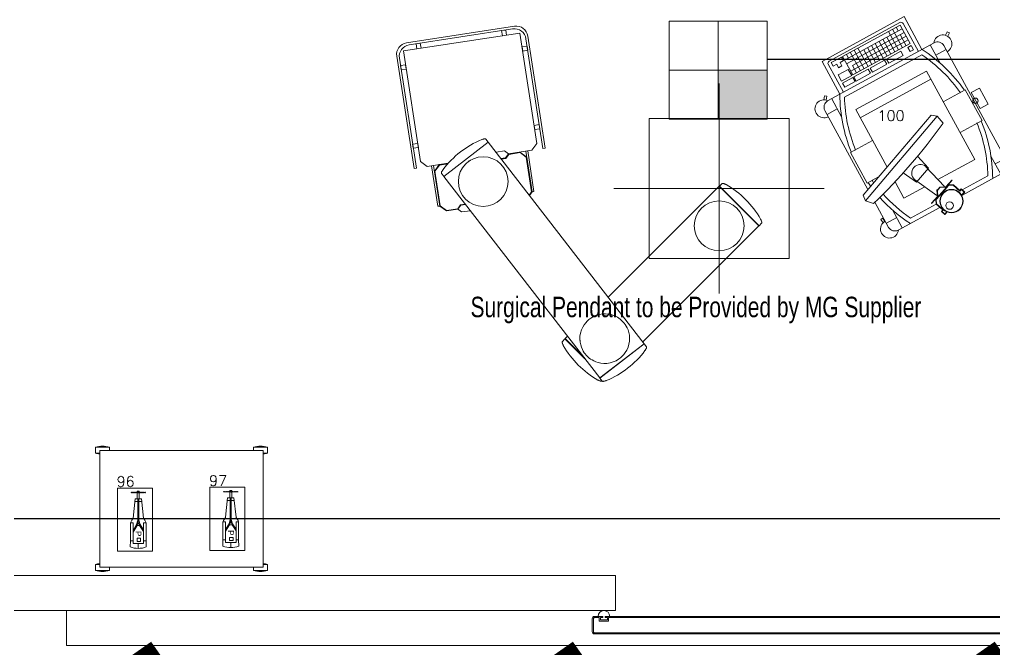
# Model space of a CAD drawing. Header units: metres. Extents: x 75097 to 220695, y -1557923 to -1361206.
# Drawn here: x 130380 to 134552, y -1404848 to -1402151 of the extents above; entities that cross this region are included whole.
import ezdxf

# ---------------------------------------------------------------- set-up
doc = ezdxf.new("R2010")
doc.units = ezdxf.units.M
doc.layers.get('0').update_dxf_attribs({"lineweight": 0})
for name, color, linetype, lineweight in [('A-100 - Copy$0$A-GENM', 8, 'Continuous', 0), ('A-100 - Copy$0$Medical Equipment and Furniture', 8, 'Continuous', 0), ('A-100 - Copy$0$Walls', 8, 'Continuous', 0), ('A-100 - Copy$0$Wooden Joinery', 8, 'Continuous', 0), ('E-LG', 245, 'Continuous', 30)]:
    doc.layers.add(name, color=color, linetype=linetype, lineweight=lineweight)
doc.layers.add('A-100 - Copy$0$axes', color=8, linetype='Continuous')
for name, color, linetype, lineweight, true_color in [('E-POWR', 7, 'Continuous', 9, 0x4e7e3e), ('EXF', 7, 'Continuous', 0, 0x4e7e3e), ('REV 01', 7, 'Continuous', 0, 0xe41b4d)]:
    doc.layers.add(name, color=color, linetype=linetype, lineweight=lineweight, true_color=true_color)
doc.styles.add('A-100 - Copy$0$Arial', font='arial.ttf', dxfattribs={"height": 245.883234})
doc.styles.add('A-100 - Copy$0$list_ghTextstyle', font='romans.shx', dxfattribs={"height": 0.25})
doc.styles.add('A-100 - Copy$0$X3G_ENTITY_257CFD', font='swisscl.ttf', dxfattribs={"height": 200})

# ---------------------------------------------------------------- blocks, each defined once
blk = doc.blocks.new('SFB')
at = {"layer": 'E-POWR'}
h = blk.add_hatch(color=256, dxfattribs=at)
h.dxf.hatch_style = 1
h.paths.add_polyline_path([(210, -210), (210, 0), (0, 0), (0, -210)])
blk.add_lwpolyline([(-210, 210), (210, 210), (210, -210), (-210, -210)], close=True, dxfattribs=at)
for points in [[(0, 210), (0, -210)], [(-210, 0), (210, 0)]]:
    blk.add_lwpolyline(points, dxfattribs=at)
blk = doc.blocks.new('A-100 - Copy$0$Surgical Pendant (MG)')
at = {"layer": 'A-100 - Copy$0$Medical Equipment and Furniture'}
for p, q in [((-784781.3, -326890.1, 0), (-784318.8, -326818.8, 0)), ((-784769.9, -326898.5, 0), (-784327.1, -326830.2, 0)), ((-784296.1, -326847.7, 0), (-784794.2, -326924.5, 0)), ((-784296.1, -326847.7, 0), (-784223.2, -327320.6, 0)), ((-784270.1, -326872, 0), (-784197.6, -327342.5, 0)), ((-784261.7, -326860.6, 0), (-784187.7, -327341, 0)), ((-784749.1, -327427.5, 0), (-784823.1, -326947.1, 0)), ((-784739.2, -327425.9, 0), (-784811.7, -326955.5, 0)), ((-784794.2, -326924.5, 0), (-784721.3, -327397.4, 0)), ((-783443.6, -327963.1, 0), (-783443.6, -327063.1, 0)), ((-783743.6, -327813.1, 0), (-783743.6, -327213.1, 0)), ((-783743.6, -327213.1, 0), (-783143.6, -327213.1, 0)), ((-783143.6, -327213.1, 0), (-783143.6, -327813.1, 0)), ((-784432.1, -327314.3, 0), (-784621.9, -327461.2, 0)), ((-784431.5, -327315.1, 0), (-784621.3, -327461.9, 0)), ((-784458.3, -327303.5, 0), (-784459.5, -327303.8, 0)), ((-784459.1, -327303.7, 0), (-784459.5, -327303.8, 0)), ((-784457.2, -327303.2, 0), (-784459.1, -327303.7, 0)), ((-784454.7, -327302.5, 0), (-784457.2, -327303.2, 0)), ((-784451.7, -327301.7, 0), (-784454.7, -327302.5, 0)), ((-784449.1, -327301.1, 0), (-784451.9, -327301.8, 0)), ((-784451.9, -327301.8, 0), (-784451.7, -327301.7, 0)), ((-784441.9, -327302.1, 0), (-784442.5, -327301.5, 0)), ((-784441.8, -327302.2, 0), (-784441.9, -327302.1, 0)), ((-784441.9, -327302.1, 0), (-784432.1, -327314.3, 0)), ((-784432.3, -327315.7, 0), (-784432.9, -327314.9, 0)), ((-784431.5, -327315.1, 0), (-783764.7, -328177.4, 0)), ((-784223.2, -327320.6, 0), (-784244.5, -327349.7, 0)), ((-784398.1, -327358.2, 0), (-784362, -327352.6, 0)), ((-784362, -327352.6, 0), (-784344.9, -327365.2, 0)), ((-784357.4, -327382.3, 0), (-784344.9, -327365.2, 0)), ((-784343.8, -327367, 0), (-784356.4, -327384.1, 0)), ((-784244.5, -327349.7, 0), (-784344.9, -327365.2, 0)), ((-784344.9, -327365.2, 0), (-784295.9, -327357.6, 0)), ((-784343.8, -327367, 0), (-784295.6, -327359.6, 0)), ((-784295.9, -327357.6, 0), (-784266.8, -327378.9, 0)), ((-784295.6, -327359.6, 0), (-784268.8, -327379.3, 0)), ((-784270.7, -327353.7, 0), (-784244, -327527.2, 0)), ((-784262.8, -327352.5, 0), (-784236.1, -327526, 0)), ((-784187.7, -327341, 0), (-784197.6, -327342.5, 0)), ((-784692.3, -327418.7, 0), (-784721.3, -327397.4, 0)), ((-784602.7, -327404.9, 0), (-784692.3, -327418.7, 0)), ((-784674, -327415.9, 0), (-784647.2, -327589.3, 0)), ((-784666.1, -327414.7, 0), (-784639.3, -327588.1, 0)), ((-784662.2, -327439.9, 0), (-784640.9, -327410.8, 0)), ((-784640.6, -327412.8, 0), (-784660.2, -327439.6, 0)), ((-784640.9, -327410.8, 0), (-784602.7, -327404.9, 0)), ((-784604.8, -327407.3, 0), (-784640.6, -327412.8, 0)), ((-784377.2, -327385.3, 0), (-784357.4, -327382.3, 0)), ((-784356.4, -327384.1, 0), (-784375.8, -327387.1, 0)), ((-784268.8, -327379.3, 0), (-784246, -327527.5, 0)), ((-784266.8, -327378.9, 0), (-784244, -327527.2, 0)), ((-784739.2, -327425.9, 0), (-784749.1, -327427.5, 0)), ((-784639.3, -327588.1, 0), (-784662.2, -327439.9, 0)), ((-784660.2, -327439.6, 0), (-784637.4, -327587.8, 0)), ((-784631.9, -327445.9, 0), (-784632, -327446.5, 0)), ((-784631.2, -327448.6, 0), (-784631.2, -327448.6, 0)), ((-784631.2, -327448.6, 0), (-784621.9, -327461.1, 0)), ((-784630.2, -327440.7, 0), (-784631, -327442.4, 0)), ((-784630.2, -327440.7, 0), (-784630.2, -327440.7, 0)), ((-784629.1, -327438.8, 0), (-784629.2, -327439, 0)), ((-784625.4, -327432.3, 0), (-784626.4, -327434.1, 0)), ((-784625.2, -327432, 0), (-784625.8, -327433.1, 0)), ((-784625.2, -327432, 0), (-784625.4, -327432.3, 0)), ((-783954.5, -328324.2, 0), (-784621.3, -327461.9, 0)), ((-784620.5, -327461.3, 0), (-784621.1, -327460.5, 0)), ((-783918.5, -327978.5, 0), (-783443.2, -327503.7, 0)), ((-783443.2, -327503.7, 0), (-783273.6, -327673.5, 0)), ((-783431.2, -327492.2, 0), (-783442.5, -327503, 0)), ((-783442.5, -327503, 0), (-783272.9, -327672.8, 0)), ((-783442.5, -327504.4, 0), (-783441.8, -327503.7, 0)), ((-783423.3, -327492.2, 0), (-783425, -327491.6, 0)), ((-783423.2, -327492.2, 0), (-783423.3, -327492.2, 0)), ((-783418.5, -327494.2, 0), (-783421.5, -327492.9, 0)), ((-783421.2, -327493.1, 0), (-783421.5, -327492.9, 0)), ((-783416.2, -327495.2, 0), (-783418.5, -327494.2, 0)), ((-783414.3, -327495.9, 0), (-783416.2, -327495.1, 0)), ((-783414, -327496.1, 0), (-783415.1, -327495.6, 0)), ((-783414, -327496.1, 0), (-783414.3, -327495.9, 0)), ((-784246, -327527.5, 0), (-784256.3, -327541.6, 0)), ((-784244, -327527.2, 0), (-784255.4, -327542.8, 0)), ((-784236.1, -327526, 0), (-784244, -327527.2, 0)), ((-783893.6, -327513.1, 0), (-782993.6, -327513.1, 0)), ((-784549.8, -327582.9, 0), (-784562.4, -327600, 0)), ((-784548.8, -327584.8, 0), (-784561.3, -327601.9, 0)), ((-784530.1, -327579.9, 0), (-784549.8, -327582.9, 0)), ((-784528.7, -327581.7, 0), (-784548.8, -327584.8, 0)), ((-784647.2, -327589.3, 0), (-784639.3, -327588.1, 0)), ((-784610.2, -327609.4, 0), (-784639.3, -327588.1, 0)), ((-784637.4, -327587.8, 0), (-784610.6, -327607.5, 0)), ((-784610.6, -327607.5, 0), (-784562.4, -327600, 0)), ((-784561.3, -327601.9, 0), (-784610.2, -327609.4, 0)), ((-784562.5, -327600.8, 0), (-784545.5, -327613.5, 0)), ((-784545.5, -327613.5, 0), (-784508.2, -327608.2, 0)), ((-783262.1, -327661.6, 0), (-783272.9, -327672.8, 0)), ((-783265.8, -327644.7, 0), (-783266, -327644.3, 0)), ((-783265.5, -327645.5, 0), (-783266, -327644.3, 0)), ((-783265, -327646.5, 0), (-783265.8, -327644.7, 0)), ((-783263, -327651.6, 0), (-783262.8, -327651.8, 0)), ((-783261.9, -327654.3, 0), (-783263, -327651.6, 0)), ((-783262.1, -327661.6, 0), (-783262.1, -327661.6, 0)), ((-783262, -327661.5, 0), (-783261.6, -327660.9, 0)), ((-783273.6, -327673.5, 0), (-783770.5, -328169.9, 0)), ((-783274.3, -327672.8, 0), (-783273.6, -327672.1, 0)), ((-783143.6, -327813.1, 0), (-783743.6, -327813.1, 0)), ((-784114.4, -328167.6, 0), (-784114.9, -328168.2, 0)), ((-784114.4, -328167.6, 0), (-784103.5, -328156.3, 0)), ((-784114.4, -328167.5, 0), (-784114.4, -328167.6, 0)), ((-784103.5, -328156.3, 0), (-784018.3, -328241.7, 0)), ((-784102.8, -328155.6, 0), (-784092.7, -328145.5, 0)), ((-784102.8, -328155.6, 0), (-784023.2, -328235.4, 0)), ((-784102.1, -328156.3, 0), (-784102.8, -328157, 0)), ((-784114.5, -328174.9, 0), (-784113.5, -328177.6, 0)), ((-784113.5, -328177.6, 0), (-784113.6, -328177.3, 0)), ((-784113.6, -328177.3, 0), (-784112.4, -328180.3, 0)), ((-784112.4, -328180.3, 0), (-784111.4, -328182.6, 0)), ((-784111.4, -328182.6, 0), (-784110.6, -328184.5, 0)), ((-784110.9, -328183.7, 0), (-784110.5, -328184.8, 0)), ((-784110.6, -328184.5, 0), (-784110.5, -328184.8, 0)), ((-783764.7, -328177.4, 0), (-783954.5, -328324.2, 0)), ((-783764.1, -328178.2, 0), (-783953.9, -328325, 0)), ((-783765.5, -328178, 0), (-783764.9, -328178.8, 0)), ((-783754.7, -328190.7, 0), (-783764.1, -328178.2, 0)), ((-783760.8, -328207.3, 0), (-783760.2, -328206.2, 0)), ((-783760.8, -328207.3, 0), (-783760.6, -328207, 0)), ((-783760.6, -328207, 0), (-783759.6, -328205.2, 0)), ((-783759.6, -328205.2, 0), (-783758.3, -328203, 0)), ((-783758.3, -328203, 0), (-783756.7, -328200.3, 0)), ((-783756.9, -328200.5, 0), (-783756.7, -328200.3, 0)), ((-783755.8, -328198.6, 0), (-783755, -328196.9, 0)), ((-783755.8, -328198.6, 0), (-783755.8, -328198.6, 0)), ((-783754.7, -328190.7, 0), (-783754.8, -328190.7, 0)), ((-783754, -328193.4, 0), (-783754, -328192.8, 0)), ((-783962.5, -328333.1, 0), (-783962.2, -328333.2, 0)), ((-783962.2, -328333.2, 0), (-783960.3, -328334, 0)), ((-783944.1, -328337.2, 0), (-783953.9, -328325, 0)), ((-783953.7, -328323.6, 0), (-783953.1, -328324.4, 0)), ((-783953.2, -328336.9, 0), (-783951.4, -328337.5, 0)), ((-783953.2, -328336.9, 0), (-783953.2, -328336.9, 0)), ((-783947.9, -328338, 0), (-783947.2, -328338, 0)), ((-783945.2, -328337, 0), (-783944.9, -328336.7, 0)), ((-783945.2, -328337, 0), (-783945.2, -328337, 0)), ((-783944.1, -328337.1, 0), (-783944.1, -328337.2, 0)), ((-783944.1, -328337.2, 0), (-783943.5, -328337.8, 0)), ((-783936.9, -328338.2, 0), (-783934, -328337.5, 0)), ((-783934, -328337.5, 0), (-783934.3, -328337.6, 0)), ((-783928.8, -328336.1, 0), (-783926.8, -328335.6, 0)), ((-783927.7, -328335.8, 0), (-783926.5, -328335.5, 0)), ((-783926.8, -328335.6, 0), (-783926.5, -328335.5, 0))]:
    blk.add_line(p, q, dxfattribs=at)
at = {"layer": 'A-100 - Copy$0$Medical Equipment and Furniture', "elevation": 0}
for points in [[(-784374.6, -326837.5), (-784356.8, -326834.8), (-784353.4, -326856.5), (-784371.2, -326859.3)], [(-784740.3, -326893.9), (-784722.5, -326891.2), (-784719.1, -326912.9), (-784736.9, -326915.6)], [(-784265.2, -326903.9), (-784262.4, -326921.7), (-784284.2, -326925), (-784286.9, -326907.3)], [(-784806.8, -326987.4), (-784804.1, -327005.2), (-784782.3, -327001.8), (-784785.1, -326984)], [(-784213.4, -327239.9), (-784210.7, -327257.7), (-784232.4, -327261.1), (-784235.1, -327243.3)], [(-784755, -327323.4), (-784752.3, -327341.2), (-784730.5, -327337.8), (-784733.3, -327320.1)]]:
    blk.add_lwpolyline(points, close=True, dxfattribs=at)
for points in [[(-784441.8, -327302.2), (-784442.5, -327301.5), (-784443.7, -327300.9), (-784445, -327300.6), (-784446.4, -327300.6), (-784447.9, -327300.8), (-784449.8, -327301.2), (-784451.7, -327301.7)], [(-784449.8, -327301.2), (-784449.8, -327301.2), (-784451.7, -327301.7)], [(-784444.4, -327300.8), (-784445, -327300.6), (-784445.7, -327300.6)], [(-784507.7, -327392.5), (-784513, -327396), (-784517.7, -327399.4)], [(-784629.2, -327439), (-784630.2, -327440.7), (-784631, -327442.4), (-784631.5, -327443.9), (-784631.9, -327445.2), (-784632, -327446.5), (-784631.7, -327447.9), (-784631.2, -327448.6)], [(-784632, -327446.5), (-784631.7, -327447.9), (-784631.3, -327448.6)], [(-784631, -327442.4), (-784631.5, -327443.9), (-784631.7, -327444.6)], [(-784626.4, -327434.1), (-784627.6, -327436.3), (-784629.2, -327439)], [(-784625.8, -327433.1), (-784626.6, -327434.5), (-784627.7, -327436.4), (-784629.1, -327438.8)], [(-783421.5, -327492.9), (-783423.2, -327492.2), (-783425, -327491.6), (-783426.5, -327491.3), (-783427.9, -327491.1), (-783429.2, -327491.2), (-783430.5, -327491.6), (-783431.2, -327492.2)], [(-783425, -327491.6), (-783426.5, -327491.3), (-783427.2, -327491.2)], [(-783415.1, -327495.6), (-783416.6, -327495), (-783418.6, -327494.2), (-783421.2, -327493.1)], [(-783263, -327651.6), (-783264.1, -327649), (-783264.9, -327647), (-783265.5, -327645.5)], [(-783262.8, -327651.8), (-783264.1, -327648.9), (-783265, -327646.5)], [(-783262.1, -327653.6), (-783262.1, -327653.6), (-783262.8, -327651.8)], [(-783262.1, -327661.6), (-783261.6, -327660.9), (-783261.1, -327659.6), (-783261, -327658.3), (-783261.2, -327656.9), (-783261.5, -327655.4), (-783262.1, -327653.6), (-783262.8, -327651.8)], [(-783261, -327659), (-783261, -327658.3), (-783261.1, -327657.6)], [(-784008, -328080.7), (-784014.5, -328087.7), (-784020.9, -328096.2), (-784027.1, -328106.5), (-784032.7, -328118.6), (-784036.7, -328131.7), (-784039, -328145), (-784039.5, -328158.2), (-784038.4, -328171), (-784036, -328182.5), (-784032.8, -328192.7), (-784028.9, -328201.7), (-784024.8, -328209.3), (-784020.6, -328215.9), (-784016.4, -328221.5)], [(-783858.1, -328080.7), (-783862.4, -328076.7), (-783867.1, -328072.7), (-783872.6, -328068.6), (-783879.1, -328064.4), (-783886.6, -328060.3), (-783895.3, -328056.4), (-783905.4, -328053.1), (-783916.7, -328050.6), (-783929.4, -328049.4), (-783942.6, -328049.8), (-783956, -328051.9), (-783969.2, -328055.8), (-783981.6, -328061.3), (-783992.2, -328067.6), (-784000.9, -328074.2), (-784008, -328080.7)], [(-783858.2, -328230.8), (-783851.7, -328223.8), (-783845.3, -328215.4), (-783839.1, -328205.1), (-783833.5, -328192.9), (-783829.5, -328179.8), (-783827.2, -328166.5), (-783826.7, -328153.3), (-783827.8, -328140.6), (-783830.2, -328129), (-783833.5, -328118.8), (-783837.3, -328109.9), (-783841.4, -328102.2), (-783845.6, -328095.7), (-783849.8, -328090.1), (-783853.9, -328085.2), (-783857.9, -328080.9)], [(-784114.4, -328167.5), (-784114.9, -328168.2), (-784115.4, -328169.6), (-784115.4, -328170.9), (-784115.3, -328172.2), (-784114.9, -328173.8), (-784114.3, -328175.5), (-784113.6, -328177.3)], [(-784115.4, -328170.2), (-784115.4, -328170.9), (-784115.4, -328171.5)], [(-784039.1, -328157.8), (-784038.8, -328164.1), (-784038.1, -328170)], [(-784114.3, -328175.5), (-784114.3, -328175.6), (-784113.6, -328177.3)], [(-784113.5, -328177.6), (-784112.4, -328180.2), (-784111.6, -328182.2), (-784110.9, -328183.7)], [(-783760.2, -328206.2), (-783759.4, -328204.8), (-783758.3, -328202.9), (-783756.9, -328200.5)], [(-783756.7, -328200.3), (-783755.8, -328198.6), (-783755, -328196.9), (-783754.4, -328195.4), (-783754.1, -328194.1), (-783754, -328192.8), (-783754.3, -328191.4), (-783754.8, -328190.7)], [(-783755, -328196.9), (-783754.4, -328195.4), (-783754.3, -328194.7)], [(-783754, -328192.8), (-783754.3, -328191.4), (-783754.7, -328190.7)], [(-784016.4, -328221.5), (-784012.3, -328226.3), (-784008.3, -328230.6)], [(-784008.1, -328230.8), (-784003.9, -328234.8), (-783999.1, -328238.8), (-783993.6, -328243), (-783987.2, -328247.1), (-783979.7, -328251.2), (-783970.9, -328255.1), (-783960.8, -328258.4), (-783949.5, -328260.9), (-783936.8, -328262.1), (-783923.6, -328261.8), (-783910.3, -328259.7), (-783897, -328255.7), (-783884.6, -328250.2), (-783874, -328243.9), (-783865.4, -328237.4), (-783858.2, -328230.8)], [(-783960.3, -328334), (-783957.9, -328335), (-783955, -328336.2)], [(-783955, -328336.2), (-783953.2, -328336.9), (-783951.4, -328337.5), (-783949.9, -328337.9), (-783948.6, -328338.1), (-783947.3, -328338), (-783945.9, -328337.5), (-783945.2, -328337)], [(-783951.4, -328337.5), (-783949.9, -328337.9), (-783949.2, -328338)], [(-783947.2, -328338), (-783945.9, -328337.5), (-783945.3, -328337)], [(-783944.1, -328337.1), (-783943.5, -328337.8), (-783942.2, -328338.4), (-783940.9, -328338.7), (-783939.6, -328338.7), (-783938, -328338.5), (-783936.2, -328338.1), (-783934.3, -328337.6)], [(-783936.2, -328338.1), (-783936.2, -328338.1), (-783934.3, -328337.6)], [(-783934.3, -328337.6), (-783931.2, -328336.8), (-783928.8, -328336.1)], [(-783934, -328337.5), (-783931.3, -328336.8), (-783929.2, -328336.2), (-783927.7, -328335.8)], [(-783941.6, -328338.5), (-783940.9, -328338.7), (-783940.3, -328338.7)]]:
    blk.add_lwpolyline(points, dxfattribs=at)
at = {"layer": 'A-100 - Copy$0$Medical Equipment and Furniture'}
for centre, radius in [((-784453.1, -327483.5, 0), 106.3), ((-783443.6, -327673.1, 0), 106.5), ((-783443.6, -327673.1, 0), 106.5)]:
    blk.add_circle(centre, radius, dxfattribs=at)
for centre, radius, start, end in [((-784319.5, -326879.6, 0), 50, 8.7619, 98.7619), ((-784311.2, -326868.2, 0), 50, 8.7619, 98.7619), ((-784773.7, -326939.5, 0), 50, 98.7619, 188.7619), ((-784762.3, -326947.9, 0), 50, 98.7608, 188.7606), ((-784306.1, -327673.3, 0), 400, 112.5472, 142.9026), ((-783613.2, -327842.9, 0), 400, 29.7719, 60.1274), ((-783763.3, -327986.2, 0), 400, 209.7719, 240.1274), ((-784079.9, -327966, 0), 400, 292.5472, 322.9026)]:
    blk.add_arc(centre, radius, start, end, dxfattribs=at)
blk = doc.blocks.new('A-100 - Copy$0$HF13959B-P')
for p, q in [((0.0418, 0.5136), (-0.0182, 0.5136)), ((-0.0182, 0.4886), (-0.0182, 0.5136)), ((0.0418, 0.5), (0.0418, 0.5136)), ((0.6582, 0.5136), (0.7182, 0.5136)), ((0.6582, 0.5), (0.6582, 0.5136)), ((0.7182, 0.4886), (0.7182, 0.5136)), ((0, 0.4886), (-0.0182, 0.4886)), ((0, 0.5), (0, 0)), ((0.7, 0.5), (0, 0.5)), ((0.7, 0.5), (0.7, 0)), ((0.7, 0.4886), (0.7182, 0.4886)), ((0, 0.0114), (-0.0182, 0.0114)), ((-0.0182, 0.0114), (-0.0182, -0.0136)), ((0.7, 0), (0, 0)), ((0.7, 0.0114), (0.7182, 0.0114)), ((0.7182, 0.0114), (0.7182, -0.0136)), ((0.0418, -0.0136), (-0.0182, -0.0136)), ((0.0418, 0), (0.0418, -0.0136)), ((0.6582, 0), (0.6582, -0.0136)), ((0.6582, -0.0136), (0.7182, -0.0136))]:
    blk.add_line(p, q)
for centre, start, end in [((0.0118, 0.4261), 71.0754, 108.9246), ((0.6882, 0.4261), 71.0754, 108.9246), ((0.0118, 0.5761), 251.0754, 262.6441), ((0.6882, 0.5761), 277.3559, 288.9246), ((0.0118, -0.0761), 97.3559, 108.9246), ((0.6882, -0.0761), 71.0754, 82.6441), ((0.0118, 0.0739), 251.0754, 288.9246), ((0.6882, 0.0739), 251.0754, 288.9246)]:
    blk.add_arc(centre, 0.0925, start, end)
blk = doc.blocks.new('A-100 - Copy$0$Arthroscopy Tower')
at = {"layer": 'A-100 - Copy$0$Medical Equipment and Furniture'}
for p, q in [((-783341.5, -311875), (-783306.8, -311911)), ((-783334, -311937.3), (-783270.8, -311876.3)), ((-783123, -311962.8), (-783058.2, -311900.3)), ((-782915.7, -312100), (-783110, -311898.4)), ((-782902.7, -312087.5), (-783097, -311885.9)), ((-783084.1, -311899.4), (-783071.1, -311886.9)), ((-782987.7, -312198.7), (-783249.5, -311927.2)), ((-782941.6, -312125), (-783135.9, -311923.4)), ((-783135.9, -311949.3), (-783110, -311924.3)), ((-783110, -311976.2), (-783045.2, -311913.8)), ((-782928.6, -312112.5), (-783110, -311924.3)), ((-783097, -311989.7), (-783032.2, -311927.2)), ((-783084.1, -312003.1), (-783032.3, -311953.1)), ((-783071.1, -312016.5), (-783019.3, -311966.6)), ((-783058.2, -312030), (-783006.3, -311980)), ((-783078.1, -312263.5), (-783317.5, -312015.1)), ((-783045.2, -312043.4), (-782993.4, -311993.4)), ((-783032.3, -312056.8), (-782980.4, -312006.9)), ((-783019.3, -312070.3), (-782967.5, -312020.3)), ((-783006.4, -312083.7), (-782954.5, -312033.8)), ((-782993.4, -312097.2), (-782928.6, -312034.7)), ((-782980.5, -312110.6), (-782915.7, -312048.1)), ((-782915.7, -312074.1), (-782902.7, -312061.6)), ((-782967.5, -312124), (-782928.6, -312086.6)), ((-783656.2, -312167.7), (-783653.8, -312131)), ((-783000.9, -312282.9), (-782937.6, -312221.9)), ((-783661.1, -312252.5), (-783724.3, -312313.5)), ((-783723, -312242.8), (-783688.3, -312278.8)), ((-783519.2, -312319.7), (-783495.8, -312255.3)), ((-782938.9, -312292.6), (-782973.6, -312256.6)), ((-783550.7, -312419.7), (-783510.9, -312309.7)), ((-783447.5, -312354.4), (-783411.2, -312295.6)), ((-783587.5, -312426.7), (-783674.2, -312336.7)), ((-783447.5, -312354.4), (-783519.2, -312319.7)), ((-783506.2, -312441.2), (-783444.8, -312341.7)), ((-783589.8, -312405.6), (-783590.5, -312407.2)), ((-783621.3, -312474.2), (-783606.1, -312481.7)), ((-783470.5, -312464.2), (-783471.3, -312465.8)), ((-783470.5, -312464.2), (-783471.3, -312465.8)), ((-783524.7, -312521.7), (-783505.6, -312531.1)), ((-783412.5, -312608.2), (-783499.3, -312518.2)), ((-783328, -312598.1), (-783391.2, -312659.1)), ((-783320.5, -312660.4), (-783355.2, -312624.4))]:
    blk.add_line(p, q, dxfattribs=at)
for points in [[(-782965.4, -312193.1), (-782850.2, -312082.1), (-783127.8, -311794.1), (-783243, -311905.1)], [(-783284, -311845.4), (-783267.4, -311843.2), (-783266, -311853.2), (-783282.7, -311855.4)], [(-783396.7, -312091.5), (-783471.3, -312014.1), (-783579.3, -312118.2), (-783540.6, -312158.3)], [(-783484.2, -312405.6), (-783359.6, -312534.9), (-783049.3, -312235.7), (-783288.7, -311987.4), (-783490.3, -312181.7)], [(-783222.9, -312330.8), (-783225.8, -312304.7), (-783634.1, -312114.8), (-783653.8, -312131), (-783222.9, -312330.8), (-783245.5, -312363.6)], [(-783724.6, -312228.7), (-783714.6, -312215.2), (-783706.5, -312221.2), (-783716.5, -312234.7)], [(-783542.1, -312231.6), (-783599, -312286.5), (-783528.8, -312359.3)], [(-782881.9, -312284.4), (-782865.3, -312287.3), (-782863.6, -312277.3), (-782880.2, -312274.5)], [(-783265.3, -312443.9), (-783190.7, -312521.3), (-783082.7, -312417.2), (-783157.3, -312339.8)], [(-783621.3, -312474.2), (-783612.5, -312456.3), (-783604.4, -312460.3), (-783587.9, -312426.8), (-783568.1, -312419.5), (-783531.4, -312437.5)], [(-783619.7, -312475), (-783611.7, -312458.7), (-783603.6, -312462.7), (-783586.6, -312428.2), (-783568.2, -312421.4), (-783532.2, -312439.1)], [(-783590.5, -312407.2), (-783554.8, -312424.7), (-783530, -312416.1), (-783522.7, -312419.7)], [(-783589.8, -312405.6), (-783554.7, -312422.8), (-783529.9, -312414.2), (-783521.9, -312418.1)], [(-783523.3, -312520.4), (-783506.4, -312528.7), (-783499.2, -312514), (-783507.3, -312510), (-783490.4, -312475.5), (-783496.3, -312456.8), (-783532.2, -312439.1)], [(-783505.6, -312531.1), (-783496.8, -312513.2), (-783504.9, -312509.2), (-783488.5, -312475.7), (-783494.8, -312455.5), (-783531.4, -312437.5)], [(-783471.3, -312465.8), (-783507, -312448.2), (-783515.4, -312423.3), (-783522.7, -312419.7)], [(-783471.3, -312465.8), (-783507, -312448.2), (-783515.4, -312423.3), (-783522.7, -312419.7)], [(-783470.5, -312464.2), (-783505.6, -312446.9), (-783513.9, -312422), (-783521.9, -312418.1)], [(-783470.5, -312464.2), (-783505.6, -312446.9), (-783513.9, -312422), (-783521.9, -312418.1)], [(-783620.5, -312472.6), (-783605.8, -312479.9)], [(-783308.2, -312700.5), (-783293, -312707.5), (-783288.8, -312698.4), (-783304, -312691.3)]]:
    blk.add_lwpolyline(points, dxfattribs=at)
for points in [[(-783522.9, -312522.5), (-783377.4, -312673.5, 0.414214), (-783334.9, -312674.3), (-782924.5, -312278.7, 0.414214), (-782923.8, -312236.3), (-783284.6, -311861.9, 0.414214), (-783327.1, -311861.1), (-783604.5, -312128.6)], [(-782977.5, -312180.5), (-782879.3, -312085.8, 0.414214), (-782879.1, -312071.7), (-783118.5, -311823.3, 0.414214), (-783132.6, -311823), (-783230.9, -311917.7)], [(-783468.4, -312017.1, -0.095441), (-783243.4, -311904.6)], [(-783456.2, -312033, -0.090791), (-783249.5, -311927.2, -0.090791)], [(-783576.4, -312121.2, 0.007185), (-783588.3, -312136.1, 0.007185)], [(-783560.9, -312134, 0.005395), (-783569.7, -312144.8, 0.005395)], [(-783649.3, -312171.7), (-783737.4, -312256.7, 0.414214), (-783738.2, -312299.1), (-783597.1, -312445.5)], [(-783624, -312186.5, 0.064831), (-783697, -312341.9)], [(-783606.6, -312196.4, 0.060602), (-783674.2, -312336.7)], [(-783101, -312401.4, 0.090791), (-782987.7, -312198.7, 0.090791)], [(-783085.6, -312414.2, 0.095441), (-782965, -312193.5)], [(-783193.6, -312518.3, -0.095441), (-783418.6, -312630.8)], [(-783205.8, -312502.4, -0.090791), (-783412.5, -312608.2, -0.090791)]]:
    blk.add_lwpolyline(points, format="xyb", dxfattribs=at)
for points in [[(-783087.5, -311869.8), (-783122.2, -311833.8), (-783134.5, -311845.6), (-783122.7, -311857.9), (-783134.9, -311869.7), (-783123.8, -311881.2), (-783111.6, -311869.4), (-783099.8, -311881.6)], [(-783130.7, -311911.5), (-783165.4, -311875.5), (-783187, -311896.3), (-783152.3, -311932.3)], [(-782889.7, -312075), (-783084.1, -311873.4), (-783148.9, -311935.9), (-782954.5, -312137.5)], [(-783159.5, -311939.2), (-783194.2, -311903.2), (-783208.6, -311917.1), (-783173.9, -311953.1)], [(-783107.5, -311993.2), (-783156.1, -311942.8), (-783170.5, -311956.7), (-783121.9, -312007.1)], [(-783052, -312050.8), (-783100.5, -312000.4), (-783114.9, -312014.3), (-783066.4, -312064.7)], [(-782996.4, -312108.4), (-783045, -312058), (-783059.4, -312071.9), (-783010.8, -312122.3)], [(-782961.7, -312144.4), (-782973.5, -312132.2), (-782987.9, -312146.1), (-782976.1, -312158.3)], [(-783060.1, -312473.5), (-783087.4, -312445.1), (-783144, -312499.7), (-783116.7, -312528)]]:
    blk.add_lwpolyline(points, close=True, dxfattribs=at)
for centre, radius in [((-783557.8, -312486.3), 50.2), ((-783557.8, -312486.3), 48.5), ((-783578.3, -312483.7), 16.2), ((-783116.7, -312471.4), 11.6)]:
    blk.add_circle(centre, radius, dxfattribs=at)
for centre, radius, start, end in [((-783321.2, -311855.5), 38.5, 348.5339, 223.9471), ((-782385, -310031.4), 2485.9, 239.2474, 249.748), ((-783743.3, -312262.3), 38.5, 43.9471, 279.3602), ((-782918.7, -312273.1), 38.5, 223.9471, 99.3602), ((-783477.8, -312325.7), 36.7, 334.2147, 154.2147), ((-783340.8, -312679.9), 38.5, 168.5339, 43.9471)]:
    blk.add_arc(centre, radius, start, end, dxfattribs=at)
blk = doc.blocks.new('A-100 - Copy')
at = {"layer": 'A-100 - Copy$0$A-GENM', "ltscale": 10}
blk.add_line((132930.1, -1404681, 0), (132930.1, -1404531, 0), dxfattribs=at)
at = {"layer": 'A-100 - Copy$0$axes'}
blk.add_line((178940.3, -1404287.7, 2.4), (95748.8, -1404287.7, 2.4), dxfattribs=at)
at = {"layer": 'A-100 - Copy$0$Medical Equipment and Furniture'}
for p, q in [((130858.8, -1404174.8, 0), (130856.8, -1404175.8, 0)), ((130858.8, -1404176.8, 0), (130856.8, -1404175.8, 0)), ((130860.8, -1404175.8, 0), (130858.8, -1404174.8, 0)), ((130860.8, -1404175.8, 0), (130858.8, -1404176.8, 0)), ((130862.8, -1404174.8, 0), (130860.8, -1404175.8, 0)), ((130862.8, -1404176.8, 0), (130860.8, -1404175.8, 0)), ((130864.8, -1404175.8, 0), (130862.8, -1404174.8, 0)), ((130864.8, -1404175.8, 0), (130862.8, -1404176.8, 0)), ((130866.8, -1404174.8, 0), (130864.8, -1404175.8, 0)), ((130866.8, -1404176.8, 0), (130864.8, -1404175.8, 0)), ((130868.8, -1404175.8, 0), (130866.8, -1404174.8, 0)), ((130868.8, -1404175.8, 0), (130866.8, -1404176.8, 0)), ((130870.8, -1404174.8, 0), (130868.8, -1404175.8, 0)), ((130870.8, -1404176.8, 0), (130868.8, -1404175.8, 0)), ((130872.8, -1404175.8, 0), (130870.8, -1404174.8, 0)), ((130872.8, -1404175.8, 0), (130870.8, -1404176.8, 0)), ((130874.8, -1404174.8, 0), (130872.8, -1404175.8, 0)), ((130874.8, -1404176.8, 0), (130872.8, -1404175.8, 0)), ((130876.8, -1404175.8, 0), (130874.8, -1404174.8, 0)), ((130876.8, -1404175.8, 0), (130874.8, -1404176.8, 0)), ((130878.8, -1404174.8, 0), (130876.8, -1404175.8, 0)), ((130878.8, -1404176.8, 0), (130876.8, -1404175.8, 0)), ((130880.8, -1404175.8, 0), (130878.8, -1404174.8, 0)), ((130880.8, -1404175.8, 0), (130878.8, -1404176.8, 0)), ((130882.8, -1404174.8, 0), (130880.8, -1404175.8, 0)), ((130882.8, -1404176.8, 0), (130880.8, -1404175.8, 0)), ((130884.8, -1404175.8, 0), (130882.8, -1404174.8, 0)), ((130884.8, -1404175.8, 0), (130882.8, -1404176.8, 0)), ((130883.7, -1404173.1, 0), (130883.7, -1404170.5, 0)), ((130883.7, -1404170.5, 0), (130887.9, -1404170.5, 0)), ((130887.9, -1404174.8, 0), (130883.7, -1404173.1, 0)), ((130883.7, -1404178.4, 0), (130887.9, -1404176.8, 0)), ((130886.8, -1404174.8, 0), (130884.8, -1404175.8, 0)), ((130886.8, -1404176.8, 0), (130884.8, -1404175.8, 0)), ((130886.8, -1404174.8, 0), (130886.8, -1404176.8, 0)), ((130886.8, -1404174.8, 0), (130889, -1404174.8, 0)), ((130886.8, -1404174.8, 0), (130889, -1404176.8, 0)), ((130889, -1404174.8, 0), (130886.8, -1404176.8, 0)), ((130886.8, -1404176.8, 0), (130889, -1404176.8, 0)), ((130892.1, -1404170.5, 0), (130887.9, -1404170.5, 0)), ((130887.9, -1404174.8, 0), (130892.1, -1404173.1, 0)), ((130892.1, -1404178.4, 0), (130887.9, -1404176.8, 0)), ((130889, -1404174.8, 0), (130889, -1404176.8, 0)), ((130889, -1404174.8, 0), (130891, -1404175.8, 0)), ((130889, -1404176.8, 0), (130891, -1404175.8, 0)), ((130891, -1404175.8, 0), (130893, -1404174.8, 0)), ((130891, -1404175.8, 0), (130893, -1404176.8, 0)), ((130892.1, -1404173.1, 0), (130892.1, -1404170.5, 0)), ((130893, -1404174.8, 0), (130895, -1404175.8, 0)), ((130893, -1404176.8, 0), (130895, -1404175.8, 0)), ((130895, -1404175.8, 0), (130897, -1404174.8, 0)), ((130895, -1404175.8, 0), (130897, -1404176.8, 0)), ((130897, -1404174.8, 0), (130899, -1404175.8, 0)), ((130897, -1404176.8, 0), (130899, -1404175.8, 0)), ((130899, -1404175.8, 0), (130901, -1404174.8, 0)), ((130899, -1404175.8, 0), (130901, -1404176.8, 0)), ((130901, -1404174.8, 0), (130903, -1404175.8, 0)), ((130901, -1404176.8, 0), (130903, -1404175.8, 0)), ((130903, -1404175.8, 0), (130905, -1404174.8, 0)), ((130903, -1404175.8, 0), (130905, -1404176.8, 0)), ((130905, -1404174.8, 0), (130907, -1404175.8, 0)), ((130905, -1404176.8, 0), (130907, -1404175.8, 0)), ((130907, -1404175.8, 0), (130909, -1404174.8, 0)), ((130907, -1404175.8, 0), (130909, -1404176.8, 0)), ((130909, -1404174.8, 0), (130911, -1404175.8, 0)), ((130909, -1404176.8, 0), (130911, -1404175.8, 0)), ((130911, -1404175.8, 0), (130913, -1404174.8, 0)), ((130911, -1404175.8, 0), (130913, -1404176.8, 0)), ((130913, -1404174.8, 0), (130915, -1404175.8, 0)), ((130913, -1404176.8, 0), (130915, -1404175.8, 0)), ((130915, -1404175.8, 0), (130917, -1404174.8, 0)), ((130915, -1404175.8, 0), (130917, -1404176.8, 0)), ((130917, -1404174.8, 0), (130919, -1404175.8, 0)), ((130917, -1404176.8, 0), (130919, -1404175.8, 0)), ((131254.5, -1404171.2, 0), (131252.5, -1404172.2, 0)), ((131254.5, -1404173.2, 0), (131252.5, -1404172.2, 0)), ((131256.5, -1404172.2, 0), (131254.5, -1404171.2, 0)), ((131256.5, -1404172.2, 0), (131254.5, -1404173.2, 0)), ((131258.5, -1404171.2, 0), (131256.5, -1404172.2, 0)), ((131258.5, -1404173.2, 0), (131256.5, -1404172.2, 0)), ((131260.5, -1404172.2, 0), (131258.5, -1404171.2, 0)), ((131260.5, -1404172.2, 0), (131258.5, -1404173.2, 0)), ((131262.5, -1404171.2, 0), (131260.5, -1404172.2, 0)), ((131262.5, -1404173.2, 0), (131260.5, -1404172.2, 0)), ((131264.5, -1404172.2, 0), (131262.5, -1404171.2, 0)), ((131264.5, -1404172.2, 0), (131262.5, -1404173.2, 0)), ((131266.5, -1404171.2, 0), (131264.5, -1404172.2, 0)), ((131266.5, -1404173.2, 0), (131264.5, -1404172.2, 0)), ((131268.5, -1404172.2, 0), (131266.5, -1404171.2, 0)), ((131268.5, -1404172.2, 0), (131266.5, -1404173.2, 0)), ((131270.5, -1404171.2, 0), (131268.5, -1404172.2, 0)), ((131270.5, -1404173.2, 0), (131268.5, -1404172.2, 0)), ((131272.5, -1404172.2, 0), (131270.5, -1404171.2, 0)), ((131272.5, -1404172.2, 0), (131270.5, -1404173.2, 0)), ((131274.5, -1404171.2, 0), (131272.5, -1404172.2, 0)), ((131274.5, -1404173.2, 0), (131272.5, -1404172.2, 0)), ((131276.5, -1404172.2, 0), (131274.5, -1404171.2, 0)), ((131276.5, -1404172.2, 0), (131274.5, -1404173.2, 0)), ((131278.5, -1404171.2, 0), (131276.5, -1404172.2, 0)), ((131278.5, -1404173.2, 0), (131276.5, -1404172.2, 0)), ((131280.5, -1404172.2, 0), (131278.5, -1404171.2, 0)), ((131280.5, -1404172.2, 0), (131278.5, -1404173.2, 0)), ((131279.4, -1404169.5, 0), (131279.4, -1404167, 0)), ((131279.4, -1404167, 0), (131283.6, -1404167, 0)), ((131283.6, -1404171.2, 0), (131279.4, -1404169.5, 0)), ((131279.4, -1404174.9, 0), (131283.6, -1404173.2, 0)), ((131279.4, -1404198.7, 0), (131279.4, -1404174.9, 0)), ((131282.5, -1404171.2, 0), (131280.5, -1404172.2, 0)), ((131282.5, -1404173.2, 0), (131280.5, -1404172.2, 0)), ((131282.5, -1404171.2, 0), (131282.5, -1404173.2, 0)), ((131282.5, -1404171.2, 0), (131284.6, -1404171.2, 0)), ((131282.5, -1404171.2, 0), (131284.6, -1404173.2, 0)), ((131284.6, -1404171.2, 0), (131282.5, -1404173.2, 0)), ((131282.5, -1404173.2, 0), (131284.6, -1404173.2, 0)), ((131287.8, -1404167, 0), (131283.6, -1404167, 0)), ((131283.6, -1404171.2, 0), (131287.8, -1404169.5, 0)), ((131287.8, -1404174.9, 0), (131283.6, -1404173.2, 0)), ((131284.6, -1404171.2, 0), (131284.6, -1404173.2, 0)), ((131284.6, -1404171.2, 0), (131286.6, -1404172.2, 0)), ((131284.6, -1404173.2, 0), (131286.6, -1404172.2, 0)), ((131286.6, -1404172.2, 0), (131288.6, -1404171.2, 0)), ((131286.6, -1404172.2, 0), (131288.6, -1404173.2, 0)), ((131287.8, -1404169.5, 0), (131287.8, -1404167, 0)), ((131287.8, -1404198.7, 0), (131287.8, -1404174.9, 0)), ((131288.6, -1404171.2, 0), (131290.6, -1404172.2, 0)), ((131288.6, -1404173.2, 0), (131290.6, -1404172.2, 0)), ((131290.6, -1404172.2, 0), (131292.6, -1404171.2, 0)), ((131290.6, -1404172.2, 0), (131292.6, -1404173.2, 0)), ((131292.6, -1404171.2, 0), (131294.6, -1404172.2, 0)), ((131292.6, -1404173.2, 0), (131294.6, -1404172.2, 0)), ((131294.6, -1404172.2, 0), (131296.6, -1404171.2, 0)), ((131294.6, -1404172.2, 0), (131296.6, -1404173.2, 0)), ((131296.6, -1404171.2, 0), (131298.6, -1404172.2, 0)), ((131296.6, -1404173.2, 0), (131298.6, -1404172.2, 0)), ((131298.6, -1404172.2, 0), (131300.6, -1404171.2, 0)), ((131298.6, -1404172.2, 0), (131300.6, -1404173.2, 0)), ((131300.6, -1404171.2, 0), (131302.6, -1404172.2, 0)), ((131300.6, -1404173.2, 0), (131302.6, -1404172.2, 0)), ((131302.6, -1404172.2, 0), (131304.6, -1404171.2, 0)), ((131302.6, -1404172.2, 0), (131304.6, -1404173.2, 0)), ((131304.6, -1404171.2, 0), (131306.6, -1404172.2, 0)), ((131304.6, -1404173.2, 0), (131306.6, -1404172.2, 0)), ((131306.6, -1404172.2, 0), (131308.6, -1404171.2, 0)), ((131306.6, -1404172.2, 0), (131308.6, -1404173.2, 0)), ((131308.6, -1404171.2, 0), (131310.6, -1404172.2, 0)), ((131308.6, -1404173.2, 0), (131310.6, -1404172.2, 0)), ((131310.6, -1404172.2, 0), (131312.6, -1404171.2, 0)), ((131310.6, -1404172.2, 0), (131312.6, -1404173.2, 0)), ((131312.6, -1404171.2, 0), (131314.6, -1404172.2, 0)), ((131312.6, -1404173.2, 0), (131314.6, -1404172.2, 0)), ((130874.2, -1404202.3, 0), (130865.4, -1404284.7, 0)), ((130902.8, -1404213.4, 0), (130873, -1404213.4, 0)), ((130883.7, -1404202.3, 0), (130883.7, -1404178.4, 0)), ((130885.9, -1404202.3, 0), (130885.9, -1404294.2, 0)), ((130887.9, -1404202.3, 0), (130887.9, -1404304.7, 0)), ((130889.9, -1404202.3, 0), (130889.9, -1404294.1, 0)), ((130892.1, -1404202.3, 0), (130892.1, -1404178.4, 0)), ((130901.6, -1404202.3, 0), (130910.4, -1404284.7, 0)), ((131269.9, -1404198.7, 0), (131261.1, -1404281.2, 0)), ((131298.5, -1404209.9, 0), (131268.7, -1404209.9, 0)), ((131281.6, -1404198.7, 0), (131281.6, -1404290.6, 0)), ((131283.6, -1404198.7, 0), (131283.6, -1404301.2, 0)), ((131285.6, -1404198.7, 0), (131285.6, -1404290.6, 0)), ((131297.3, -1404198.7, 0), (131306, -1404281.2, 0)), ((130885.9, -1404294.2, 0), (130880.7, -1404312.7, 0)), ((130889.9, -1404294.1, 0), (130895.4, -1404312.5, 0)), ((131283.6, -1404301.2, 0), (131261.1, -1404337.8, 0)), ((131281.6, -1404290.6, 0), (131276.4, -1404309.1, 0)), ((131283.6, -1404301.2, 0), (131306, -1404335.5, 0)), ((131285.6, -1404290.6, 0), (131291.1, -1404309, 0)), ((130887.9, -1404304.7, 0), (130865.4, -1404341.4, 0)), ((130880.7, -1404312.7, 0), (130865.4, -1404337.5, 0)), ((130882.7, -1404317, 0), (130865.4, -1404345.2, 0)), ((130893.4, -1404316.8, 0), (130882.7, -1404317, 0)), ((130887.9, -1404304.7, 0), (130910.4, -1404339.1, 0)), ((130893.4, -1404316.8, 0), (130910.4, -1404342.7, 0)), ((130895.4, -1404312.5, 0), (130910.4, -1404335.4, 0)), ((131276.4, -1404309.1, 0), (131261.1, -1404334, 0)), ((131278.4, -1404313.4, 0), (131261.1, -1404341.6, 0)), ((131289.1, -1404313.3, 0), (131278.4, -1404313.4, 0)), ((131289.1, -1404313.3, 0), (131306, -1404339.2, 0)), ((131291.1, -1404309, 0), (131306, -1404331.9, 0)), ((130854.4, -1404382.4, 0), (130853.6, -1404408.6, 0)), ((130921.4, -1404382.4, 0), (130922.2, -1404408.6, 0)), ((131250.1, -1404378.8, 0), (131249.3, -1404405, 0)), ((131317, -1404378.8, 0), (131317.9, -1404405, 0)), ((130887.9, -1404393.4, 0), (130887.9, -1404414.6, 0)), ((131283.6, -1404389.9, 0), (131283.6, -1404411.1, 0))]:
    blk.add_line(p, q, dxfattribs=at)
at = {"layer": 'A-100 - Copy$0$Medical Equipment and Furniture', "elevation": 0}
for points in [[(130948.4, -1404156.9), (130948.4, -1404426.9), (130798.7, -1404426.9), (130798.7, -1404156.9)], [(131344.1, -1404153.3), (131344.1, -1404423.3), (131194.3, -1404423.3), (131194.3, -1404153.3)], [(130897.7, -1404384.6), (130882.8, -1404384.6), (130882.8, -1404371.4), (130897.7, -1404371.4)], [(131293.3, -1404381), (131278.5, -1404381), (131278.5, -1404367.9), (131293.3, -1404367.9)]]:
    blk.add_lwpolyline(points, close=True, dxfattribs=at)
for points in [[(130874.2, -1404202.3), (130901.6, -1404202.3)], [(131269.9, -1404198.7), (131297.3, -1404198.7)], [(130865.4, -1404286.1), (130865.4, -1404284.7)], [(130910.4, -1404284.7), (130910.4, -1404286.1)], [(131261.1, -1404301.2), (131250.1, -1404301.2), (131250.1, -1404378.8), (131261.1, -1404378.8)], [(131261.1, -1404282.5), (131261.1, -1404281.2)], [(131306, -1404301.2), (131306, -1404389.9), (131261.1, -1404389.9), (131261.1, -1404301.2)], [(131306, -1404281.2), (131306, -1404282.5)], [(131306, -1404301.2), (131317, -1404301.2), (131317, -1404378.8), (131306, -1404378.8)], [(130865.4, -1404304.7), (130854.4, -1404304.7), (130854.4, -1404382.4), (130865.4, -1404382.4)], [(130910.4, -1404304.7), (130910.4, -1404393.4), (130865.4, -1404393.4), (130865.4, -1404304.7)], [(130910.4, -1404304.7), (130921.4, -1404304.7), (130921.4, -1404382.4), (130910.4, -1404382.4)]]:
    blk.add_lwpolyline(points, dxfattribs=at)
at = {"layer": 'A-100 - Copy$0$Medical Equipment and Furniture'}
for centre in [(130887.9, -1404314.3, 0), (131283.6, -1404310.7, 0)]:
    blk.add_arc(centre, 100.4, 250.0062, 289.9938, dxfattribs=at)
for centre, start_param, end_param in [((130887.9, -1404369.5, 0), 3.660397, 3.972446), ((130887.9, -1404369.5, 0), 2.31074, 2.622788), ((131283.6, -1404365.9, 0), 3.660397, 3.972446), ((131283.6, -1404365.9, 0), 2.31074, 2.622788)]:
    blk.add_ellipse(centre, major_axis=(0, -96), ratio=0.471988, start_param=start_param, end_param=end_param, dxfattribs=at)
at = {"layer": 'A-100 - Copy$0$Walls', "ltscale": 10}
for p, q in [((132930.1, -1404531, 0), (130228.3, -1404531, 0)), ((132930.1, -1404681, 0), (132930.1, -1404531, 0)), ((132930.1, -1404681, 0), (129698.3, -1404681, 0))]:
    blk.add_line(p, q, dxfattribs=at)
at = {"layer": 'A-100 - Copy$0$Wooden Joinery', "elevation": 0}
blk.add_lwpolyline([(134980.1, -1404681), (134980.1, -1404831), (130580.1, -1404831), (130580.1, -1404681)], dxfattribs=at)
for points in [[(132865.1, -1404711), (132875.1, -1404711), (132875.1, -1404706), (132840.1, -1404706, 0.414214), (132830.1, -1404716), (132830.1, -1404771, 0.414214), (132840.1, -1404781), (134920.1, -1404781, 0.414214), (134930.1, -1404771), (134930.1, -1404716, 0.414214), (134920.1, -1404706), (134885.1, -1404706), (134885.1, -1404711), (134895.1, -1404711), (134895.1, -1404721), (134865.1, -1404721), (134865.1, -1404711), (134875.1, -1404711), (134875.1, -1404706), (132885.1, -1404706), (132885.1, -1404711), (132895.1, -1404711), (132895.1, -1404721), (132865.1, -1404721)], [(132900.1, -1404711), (134860.1, -1404711), (134860.1, -1404726), (134900.1, -1404726), (134900.1, -1404711), (134920.1, -1404711, -0.414214), (134925.1, -1404716), (134925.1, -1404771, -0.414214), (134920.1, -1404776), (132840.1, -1404776, -0.414214), (132835.1, -1404771), (132835.1, -1404716, -0.414214), (132840.1, -1404711), (132860.1, -1404711), (132860.1, -1404726), (132900.1, -1404726)]]:
    blk.add_lwpolyline(points, format="xyb", close=True, dxfattribs=at)
at = {"layer": 'A-100 - Copy$0$Wooden Joinery'}
blk.add_arc((132880.1, -1404706, 0), 25, 0, 180, dxfattribs=at)
at = {"layer": 'A-100 - Copy$0$Medical Equipment and Furniture', "rotation": 74.67983050932807}
blk.add_blockref('A-100 - Copy$0$Arthroscopy Tower', (40011.5, -564651.7, 0), dxfattribs=at)
at = {"layer": 'A-100 - Copy$0$Medical Equipment and Furniture'}
blk.add_blockref('A-100 - Copy$0$Surgical Pendant (MG)', (916816.9, -1075361.2, 0), dxfattribs=at)
at = {"layer": 'A-100 - Copy$0$Medical Equipment and Furniture', "xscale": 1000, "yscale": 1000, "zscale": 1000, "rotation": 179.9999999999992}
blk.add_blockref('A-100 - Copy$0$HF13959B-P', (131422.7, -1403995.3, 0), dxfattribs=at)
at = {"layer": 'A-100 - Copy$0$Medical Equipment and Furniture', "style": 'A-100 - Copy$0$list_ghTextstyle'}
for s, p in [('100', (134051.3, -1402585, 0)), ('96', (130795.2, -1404150.7, 0)), ('97', (131190.9, -1404147.2, 0))]:
    blk.add_text(s, height=45, dxfattribs=at).set_placement(p)
at = {"layer": 'A-100 - Copy$0$Medical Equipment and Furniture', "insert": (133274, -1403337.7, 0), "char_height": 87.473, "width": 3260.537, "attachment_point": 2, "style": 'A-100 - Copy$0$X3G_ENTITY_257CFD'}
blk.add_mtext('Surgical Pendant to be Provided by MG Supplier', dxfattribs=at)
at = {"layer": 'A-100 - Copy$0$Medical Equipment and Furniture', "char_height": 25, "attachment_point": 1, "rotation": 270, "style": 'A-100 - Copy$0$Arial'}
for insert in [(130901, -1404340.1, 0), (131296.7, -1404336.6, 0)]:
    blk.add_mtext('P', dxfattribs=dict(at, insert=insert))

msp = doc.modelspace()

# ---------------------------------------------------------------- block references
at = {"layer": 'EXF', "color": 85}
msp.add_blockref('SFB', (133368.8, -1402367.5), dxfattribs=at)

# ---------------------------------------------------------------- next in the draw order: block references
msp.add_blockref('A-100 - Copy', (0, 0))

# ---------------------------------------------------------------- next in the draw order: linework, layer by layer
at = {"layer": 'E-LG', "color": 1, "elevation": 0}
msp.add_lwpolyline([(135078.9, -1397299.7), (135078.9, -1402322.1), (133578.8, -1402322.1)], dxfattribs=at)
at = {"layer": 'REV 01', "color": 3, "elevation": -2.4}
msp.add_lwpolyline([(143502.3, -1404865.6, 0, 180.5, -0.520567), (141697.6, -1404865.6, 0, 180.5, -0.520567), (139892.8, -1404865.7, 0, 180.5, -0.520567), (138088, -1404865.8, 0, 180.5, -0.520567), (136283.2, -1404865.8, 0, 180.5, -0.520567), (134478.4, -1404865.9, 0, 180.5, -0.520567), (132673.6, -1404866, 0, 180.5, -0.520567), (130868.9, -1404866.1, 0, 180.5, -0.520567), (129064.1, -1404866.1, 0, 180.5, -0.520567)], format="xyseb", dxfattribs=at)

doc.saveas('drawing.dxf')
